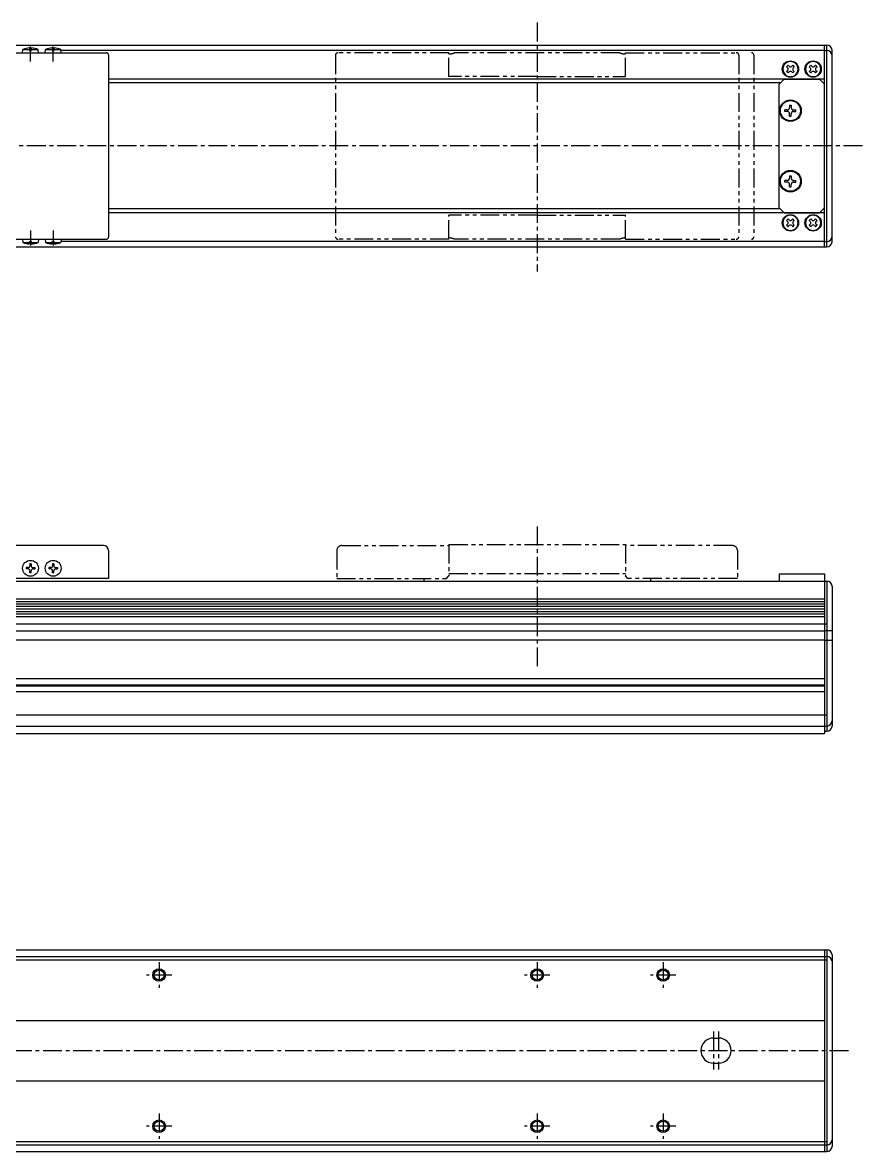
# Model space of a CAD drawing. Extents: x -649 to 108, y -48 to 438.
# Drawn here: x -225.1 to 108.1, y -9.9 to 438 of the extents above; entities that cross this region are included whole.
import ezdxf

# ---------------------------------------------------------------- set-up
doc = ezdxf.new("R2010")
doc.units = 0
for name, pattern in [('CENTER', [12, 7.5, -1.5, 1.5, -1.5]), ('CONTINOUS', [0]), ('PHANTOM', [15, 7.5, -1.5, 1.5, -1.5, 1.5, -1.5])]:
    doc.linetypes.add(name, pattern=pattern)
doc.layers.get('0').update_dxf_attribs({"linetype": 'CONTINUOUS'})
doc.layers.add('CENTER', color=1, linetype='CENTER')

msp = doc.modelspace()

# ---------------------------------------------------------------- linework, layer by layer
at = {"color": 7, "linetype": 'CONTINOUS'}
for p, q in [((-471.96, 429.02), (94.04, 429.02)), ((-235.96, 426.02), (-191.96, 426.02)), ((-225.11, 426.02), (-224.99, 427.32)), ((-224.99, 427.32), (-222.36, 427.32)), ((-222.36, 427.91), (-222.36, 426.92)), ((-222.36, 426.92), (-221.56, 426.92)), ((-221.56, 427.91), (-221.56, 426.92)), ((-221.56, 427.32), (-218.92, 427.32)), ((-218.81, 426.02), (-218.92, 427.32)), ((-216.11, 426.02), (-215.99, 427.32)), ((-215.99, 427.32), (-213.36, 427.32)), ((-213.36, 427.91), (-213.36, 426.92)), ((-213.36, 426.92), (-212.56, 426.92)), ((-212.56, 427.91), (-212.56, 426.92)), ((-212.56, 427.32), (-209.92, 427.32)), ((-209.81, 426.02), (-209.92, 427.32)), ((93.04, 426.95), (-209.81, 426.95)), ((93.04, 349.02), (93.04, 429.02)), ((93.04, 426.95), (94.04, 426.95)), ((94.04, 349.02), (94.04, 429.02)), ((96.04, 351.02), (96.04, 427.02)), ((-190.96, 425.02), (-190.96, 353.02)), ((78, 420.46), (78.61, 421.06)), ((78.61, 421.06), (79.02, 420.65)), ((80.07, 420.65), (80.48, 421.06)), ((80.48, 421.06), (81.08, 420.46)), ((87, 420.46), (87.61, 421.06)), ((87.61, 421.06), (88.02, 420.65)), ((89.07, 420.65), (89.48, 421.06)), ((89.48, 421.06), (90.08, 420.46)), ((78.42, 420.05), (78, 420.46)), ((78, 418.59), (78.42, 419)), ((78.61, 417.99), (78, 418.59)), ((79.02, 418.4), (78.61, 417.99)), ((80.48, 417.99), (80.07, 418.4)), ((81.08, 418.59), (80.48, 417.99)), ((81.08, 420.46), (80.67, 420.05)), ((80.67, 419), (81.08, 418.59)), ((87.42, 420.05), (87, 420.46)), ((87, 418.59), (87.42, 419)), ((87.61, 417.99), (87, 418.59)), ((88.02, 418.4), (87.61, 417.99)), ((89.48, 417.99), (89.07, 418.4)), ((90.08, 418.59), (89.48, 417.99)), ((90.08, 420.46), (89.67, 420.05)), ((89.67, 419), (90.08, 418.59)), ((93.04, 415.52), (-190.96, 415.52)), ((75.54, 414.02), (-190.96, 414.02)), ((75.04, 413.52), (77.04, 415.52)), ((75.04, 364.52), (75.04, 413.52)), ((77.04, 415.52), (91.04, 415.52)), ((93.04, 413.52), (91.04, 415.52)), ((93.04, 364.52), (93.04, 413.52)), ((77.34, 402.71), (77.34, 403.34)), ((78.29, 403.34), (77.34, 403.34)), ((79.23, 405.22), (79.23, 404.28)), ((79.23, 405.22), (79.86, 405.22)), ((79.86, 405.22), (79.86, 404.28)), ((80.8, 403.34), (81.74, 403.34)), ((81.74, 402.71), (81.74, 403.34)), ((78.29, 402.71), (77.34, 402.71)), ((79.23, 400.82), (79.23, 401.77)), ((79.23, 400.82), (79.86, 400.82)), ((79.86, 400.82), (79.86, 401.77)), ((80.8, 402.71), (81.74, 402.71)), ((79.23, 377.22), (79.23, 376.28)), ((79.23, 377.22), (79.86, 377.22)), ((79.86, 377.22), (79.86, 376.28)), ((77.34, 374.71), (77.34, 375.34)), ((78.29, 375.34), (77.34, 375.34)), ((78.29, 374.71), (77.34, 374.71)), ((79.23, 372.82), (79.23, 373.77)), ((79.23, 372.82), (79.86, 372.82)), ((79.86, 372.82), (79.86, 373.77)), ((80.8, 375.34), (81.74, 375.34)), ((80.8, 374.71), (81.74, 374.71)), ((81.74, 374.71), (81.74, 375.34)), ((75.54, 364.02), (-190.96, 364.02)), ((77.04, 362.52), (75.04, 364.52)), ((91.04, 362.52), (93.04, 364.52)), ((93.04, 362.52), (-190.96, 362.52)), ((77.04, 362.52), (91.04, 362.52)), ((78.61, 360.06), (78, 359.46)), ((78, 359.46), (78.42, 359.05)), ((79.02, 359.65), (78.61, 360.06)), ((80.48, 360.06), (80.07, 359.65)), ((81.08, 359.46), (80.48, 360.06)), ((80.67, 359.05), (81.08, 359.46)), ((87.61, 360.06), (87, 359.46)), ((87, 359.46), (87.42, 359.05)), ((88.02, 359.65), (87.61, 360.06)), ((89.48, 360.06), (89.07, 359.65)), ((90.08, 359.46), (89.48, 360.06)), ((89.67, 359.05), (90.08, 359.46)), ((78.42, 358), (78, 357.59)), ((78, 357.59), (78.61, 356.99)), ((78.61, 356.99), (79.02, 357.4)), ((80.07, 357.4), (80.48, 356.99)), ((80.48, 356.99), (81.08, 357.59)), ((81.08, 357.59), (80.67, 358)), ((87.42, 358), (87, 357.59)), ((87, 357.59), (87.61, 356.99)), ((87.61, 356.99), (88.02, 357.4)), ((89.07, 357.4), (89.48, 356.99)), ((89.48, 356.99), (90.08, 357.59)), ((90.08, 357.59), (89.67, 358)), ((-235.96, 352.02), (-191.96, 352.02)), ((-225.11, 352.02), (-224.99, 350.72)), ((-224.99, 350.72), (-222.36, 350.72)), ((-222.36, 350.13), (-222.36, 351.12)), ((-222.36, 351.12), (-221.56, 351.12)), ((-221.56, 350.13), (-221.56, 351.12)), ((-221.56, 350.72), (-218.92, 350.72)), ((-218.81, 352.02), (-218.92, 350.72)), ((-216.11, 352.02), (-215.99, 350.72)), ((-215.99, 350.72), (-213.36, 350.72)), ((-213.36, 351.12), (-212.56, 351.12)), ((-213.36, 350.13), (-213.36, 351.12)), ((-212.56, 350.13), (-212.56, 351.12)), ((-212.56, 350.72), (-209.92, 350.72)), ((-209.81, 352.02), (-209.92, 350.72)), ((93.04, 351.1), (-209.81, 351.1)), ((93.04, 351.1), (94.04, 351.1)), ((-471.96, 349.02), (94.04, 349.02)), ((-192.96, 230.45), (-235.96, 230.45)), ((-190.96, 228.45), (-190.96, 217.45)), ((-222.95, 221.7), (-223.71, 221.7)), ((-223.71, 221.7), (-223.71, 221.2)), ((-222.95, 221.2), (-223.71, 221.2)), ((-222.21, 223.2), (-222.21, 222.44)), ((-221.71, 223.2), (-222.21, 223.2)), ((-222.21, 219.7), (-222.21, 220.45)), ((-221.71, 219.7), (-222.21, 219.7)), ((-221.71, 223.2), (-221.71, 222.44)), ((-221.71, 219.7), (-221.71, 220.45)), ((-220.96, 221.7), (-220.21, 221.7)), ((-220.96, 221.2), (-220.21, 221.2)), ((-220.21, 221.7), (-220.21, 221.2)), ((-213.95, 221.7), (-214.71, 221.7)), ((-214.71, 221.7), (-214.71, 221.2)), ((-213.95, 221.2), (-214.71, 221.2)), ((-213.21, 223.2), (-213.21, 222.44)), ((-212.71, 223.2), (-213.21, 223.2)), ((-213.21, 219.7), (-213.21, 220.45)), ((-212.71, 219.7), (-213.21, 219.7)), ((-212.71, 223.2), (-212.71, 222.44)), ((-212.71, 219.7), (-212.71, 220.45)), ((-211.96, 221.7), (-211.21, 221.7)), ((-211.96, 221.2), (-211.21, 221.2)), ((-211.21, 221.7), (-211.21, 221.2)), ((-471.96, 216.35), (94.04, 216.35)), ((-190.96, 217.45), (-234.96, 217.45)), ((75.04, 219.25), (93.04, 219.25)), ((75.04, 219.25), (75.04, 216.35)), ((93.04, 219.25), (93.04, 216.35)), ((93.04, 216.35), (93.04, 155.85)), ((94.04, 216.35), (94.04, 156.85)), ((96.04, 214.35), (96.04, 158.85)), ((-470.96, 209.33), (93.04, 209.33)), ((-470.96, 208.33), (93.04, 208.33)), ((-470.96, 207.34), (93.04, 207.34)), ((-470.96, 206.35), (93.04, 206.35)), ((-470.96, 205.36), (93.04, 205.36)), ((-470.96, 204.36), (93.04, 204.36)), ((-470.96, 203.37), (93.04, 203.37)), ((-470.96, 202.38), (93.04, 202.38)), ((-471.96, 199.46), (94.04, 199.46)), ((-470.96, 196.6), (93.04, 196.6)), ((-470.96, 193.1), (93.04, 193.1)), ((93.04, 196.75), (96.04, 196.75)), ((93.04, 192.95), (96.04, 192.95)), ((-473.96, 177.68), (93.04, 177.68)), ((-470.96, 175.15), (93.04, 175.15)), ((-470.96, 174.85), (93.04, 174.85)), ((-473.96, 172.61), (93.04, 172.61)), ((-471.96, 163.35), (94.04, 163.35)), ((-471.96, 158.85), (94.04, 158.85)), ((93.04, 156.85), (94.04, 156.85)), ((-470.96, 155.85), (93.04, 155.85)), ((-471.96, 70.06), (94.04, 70.06)), ((-471.96, 67.46), (94.04, 67.46)), ((93.04, 70.06), (93.04, -9.94)), ((94.04, 70.06), (94.04, -9.94)), ((96.04, 68.06), (96.04, -7.94)), ((-471.96, 66.06), (94.04, 66.06)), ((-470.96, 42.06), (93.04, 42.06)), ((49.04, 35.06), (51.04, 35.06)), ((49.04, 25.06), (51.04, 25.06)), ((-470.96, 18.06), (93.04, 18.06)), ((-471.96, -5.94), (94.04, -5.94)), ((-471.96, -7.34), (94.04, -7.34)), ((-471.96, -9.94), (94.04, -9.94))]:
    msp.add_line(p, q, dxfattribs=at)
at = {"color": 3, "linetype": 'PHANTOM'}
for p, q in [((-55.96, 426.02), (-99.96, 426.02)), ((-55.96, 416.52), (-55.96, 426.02)), ((11.86, 426.02), (-53.78, 426.02)), ((14.04, 426.02), (58.04, 426.02)), ((14.04, 416.52), (14.04, 426.02)), ((-100.96, 425.02), (-100.96, 353.02)), ((59.04, 425.02), (59.04, 353.02)), ((65.04, 425.02), (65.04, 353.02)), ((-20.96, 416.52), (-55.96, 416.52)), ((-20.96, 416.52), (14.04, 416.52)), ((-20.96, 361.52), (-55.96, 361.52)), ((-55.96, 352.02), (-55.96, 361.52)), ((-20.96, 361.52), (14.04, 361.52)), ((14.04, 352.02), (14.04, 361.52)), ((-55.96, 352.02), (-99.96, 352.02)), ((11.86, 352.02), (-53.78, 352.02)), ((14.04, 352.02), (58.04, 352.02)), ((-100.46, 228.45), (-100.46, 217.45)), ((-98.46, 230.45), (-55.96, 230.45)), ((-55.96, 230.85), (14.04, 230.85)), ((-55.96, 230.85), (-55.96, 218.45)), ((14.04, 230.85), (14.04, 218.45)), ((56.54, 230.45), (14.04, 230.45)), ((58.54, 228.45), (58.54, 217.45)), ((-100.46, 217.45), (-56.96, 217.45)), ((-65.96, 217.45), (-65.96, 216.35)), ((-56.96, 217.45), (-55.96, 218.45)), ((-55.96, 219.38), (14.04, 219.38)), ((15.04, 217.45), (14.04, 218.45)), ((58.54, 217.45), (15.04, 217.45)), ((24.04, 217.45), (24.04, 216.35))]:
    msp.add_line(p, q, dxfattribs=at)
at = {"color": 7, "linetype": 'CONTINOUS'}
for centre, radius in [((79.54, 419.52), 3.25), ((88.54, 419.52), 3.25), ((79.54, 403.02), 4.3), ((79.54, 403.02), 4), ((79.54, 375.02), 4.3), ((79.54, 375.02), 4), ((79.54, 358.52), 3.25), ((88.54, 358.52), 3.25), ((-221.96, 221.45), 3.15), ((-212.96, 221.45), 3.15), ((-170.96, 60.06), 2.5), ((-170.96, 60.06), 2), ((-20.96, 60.06), 2.5), ((-20.96, 60.06), 2), ((29.04, 60.06), 2.5), ((29.04, 60.06), 2), ((-170.96, 0.06), 2.5), ((-170.96, 0.06), 2), ((-20.96, 0.06), 2.5), ((-20.96, 0.06), 2), ((29.04, 0.06), 2.5), ((29.04, 0.06), 2)]:
    msp.add_circle(centre, radius, dxfattribs=at)
for centre, radius, start, end in [((-221.96, 419.94), 7.98, 92.8723, 112.3565), ((-221.96, 419.94), 7.98, 67.6435, 87.1277), ((-212.96, 419.94), 7.98, 92.8723, 112.3565), ((-212.96, 419.94), 7.98, 67.6435, 87.1277), ((-191.96, 425.02), 1, 0, 90), ((94.04, 427.02), 2, 0, 90), ((94.04, 424.95), 2, 0, 90), ((79.54, 419.52), 3, 0.0003, 0), ((88.54, 419.52), 3, 0.0003, 0), ((77.89, 419.52), 0.742, 315, 44.9999), ((79.54, 421.17), 0.742, 225, 315), ((79.54, 417.87), 0.742, 45, 134.9999), ((81.19, 419.52), 0.742, 135, 224.9999), ((86.89, 419.52), 0.742, 315, 44.9999), ((88.54, 421.17), 0.742, 225, 315), ((88.54, 417.87), 0.742, 45, 134.9999), ((90.19, 419.52), 0.742, 135, 224.9999), ((78.29, 404.28), 0.94, 270, 0), ((80.8, 404.28), 0.94, 180, 270), ((78.29, 401.77), 0.94, 0, 90.0001), ((80.8, 401.77), 0.94, 90, 180), ((78.29, 376.28), 0.94, 270, 0), ((80.8, 376.28), 0.94, 180, 270), ((78.29, 373.77), 0.94, 0, 90.0001), ((80.8, 373.77), 0.94, 90, 180), ((79.54, 358.52), 3, 0, 359.9997), ((77.89, 358.52), 0.742, 315.0001, 45), ((79.54, 360.17), 0.742, 225.0001, 315), ((81.19, 358.52), 0.742, 135.0001, 225), ((88.54, 358.52), 3, 0, 359.9997), ((86.89, 358.52), 0.742, 315.0001, 45), ((88.54, 360.17), 0.742, 225.0001, 315), ((90.19, 358.52), 0.742, 135.0001, 225), ((79.54, 356.87), 0.742, 45, 135), ((88.54, 356.87), 0.742, 45, 135), ((-221.96, 358.11), 7.98, 247.6435, 267.1277), ((-221.96, 358.11), 7.98, 272.8723, 292.3565), ((-212.96, 358.11), 7.98, 247.6435, 267.1277), ((-212.96, 358.11), 7.98, 272.8723, 292.3565), ((-191.96, 353.02), 1, 270, 0), ((94.04, 353.1), 2, 270, 0), ((94.04, 351.02), 2, 270, 0), ((-192.96, 228.45), 2, 0, 90), ((-222.95, 222.44), 0.748, 270, 0), ((-222.95, 220.45), 0.748, 360, 90), ((-220.96, 222.44), 0.748, 180, 270), ((-220.96, 220.45), 0.748, 89.9999, 180), ((-213.95, 222.44), 0.748, 270, 0), ((-213.95, 220.45), 0.748, 360, 90), ((-211.96, 222.44), 0.748, 180, 270), ((-211.96, 220.45), 0.748, 89.9999, 180), ((94.04, 214.35), 2, 0, 90), ((94.04, 160.85), 2, 270, 0), ((94.04, 158.85), 2, 270, 0), ((94.04, 68.06), 2, 0, 90), ((94.04, 65.46), 2, 0, 90), ((49.04, 30.06), 5, 90, 270), ((51.04, 30.06), 5, 270, 90), ((94.04, -5.34), 2, 270, 0), ((94.04, -7.94), 2, 270, 0)]:
    msp.add_arc(centre, radius, start, end, dxfattribs=at)
at = {"color": 3, "linetype": 'PHANTOM'}
for centre, radius, start, end in [((-99.96, 425.02), 1, 90, 180), ((-55.96, 430.52), 5, 270, 295.8419), ((14.04, 430.52), 5, 244.1581, 270), ((58.04, 425.02), 1, 0, 90), ((64.04, 425.02), 1, 0, 90), ((-99.96, 353.02), 1, 180, 270), ((-55.96, 347.52), 5, 64.1581, 90), ((14.04, 347.52), 5, 90, 115.8419), ((58.04, 353.02), 1, 270, 0), ((64.04, 353.02), 1, 270, 0), ((-98.46, 228.45), 2, 90, 180), ((56.54, 228.45), 2, 0, 90)]:
    msp.add_arc(centre, radius, start, end, dxfattribs=at)
at = {"layer": 'CENTER', "color": 1, "linetype": 'CENTER'}
for p, q in [((-20.96, 437.98), (-20.96, 339.2)), ((-221.96, 422.52), (-221.96, 428.52)), ((-212.96, 422.52), (-212.96, 428.52)), ((108.1, 389.02), (-511.14, 389.02)), ((-221.96, 355.52), (-221.96, 349.52)), ((-212.96, 355.52), (-212.96, 349.52)), ((-20.96, 238.05), (-20.96, 181.47)), ((-170.96, 65.1), (-170.96, 55.02)), ((-20.96, 65.1), (-20.96, 55.02)), ((29.04, 65.1), (29.04, 55.02)), ((-165.92, 60.06), (-176, 60.06)), ((-15.92, 60.06), (-26, 60.06)), ((34.08, 60.06), (24, 60.06)), ((49.04, 37.6), (49.04, 22.52)), ((51.04, 37.6), (51.04, 22.52)), ((-516.99, 30.06), (103.97, 30.06)), ((-170.96, 5.1), (-170.96, -4.98)), ((-20.96, 5.1), (-20.96, -4.98)), ((29.04, 5.1), (29.04, -4.98)), ((-165.92, 0.06), (-176, 0.06)), ((-15.92, 0.06), (-26, 0.06)), ((34.08, 0.06), (24, 0.06))]:
    msp.add_line(p, q, dxfattribs=at)

doc.saveas('drawing.dxf')
